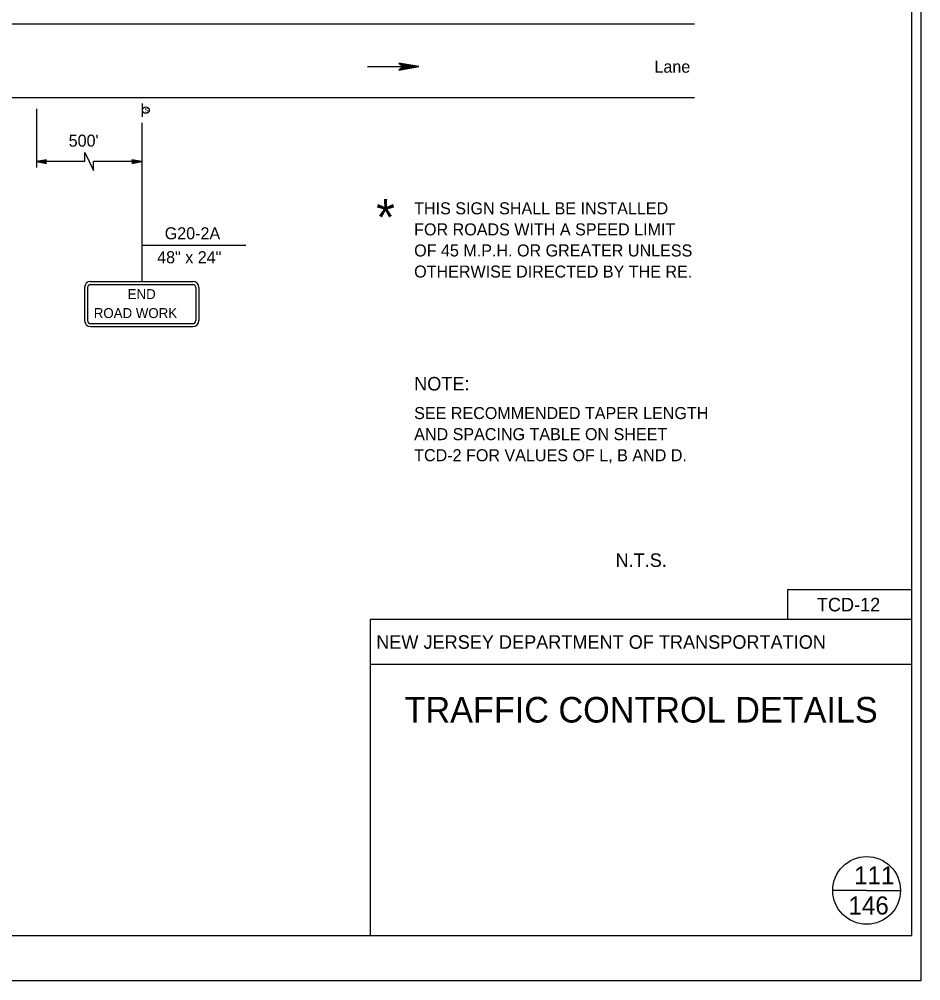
# Model space of a CAD drawing. Extents: x 499945 to 500993, y 499985 to 500645.
# Drawn here: x 500693.4 to 500993, y 499985 to 500304.3 of the extents above; entities that cross this region are included whole.
import ezdxf

# ---------------------------------------------------------------- set-up
doc = ezdxf.new("R2010")
doc.units = 0
for name, color, linetype in [('1', 7, 'Continuous'), ('24', 7, 'Continuous'), ('41', 7, 'Continuous'), ('5', 7, 'Continuous'), ('56', 7, 'Continuous'), ('60', 7, 'Continuous'), ('63', 7, 'Continuous')]:
    doc.layers.add(name, color=color, linetype=linetype)

msp = doc.modelspace()

# ---------------------------------------------------------------- linework, layer by layer
at = {"layer": '1'}
for p, q in [((500990, 500000), (500990, 500630)), ((500542.35, 500302.81), (500917.85, 500302.81)), ((500501.28, 500278.33), (500917.85, 500278.33)), ((500715.15, 500257.03), (500715.15, 500260.03)), ((500715.15, 500260.03), (500716.59, 500257.03)), ((500715.15, 500257.03), (500699.1, 500257.03)), ((500716.59, 500257.03), (500718.03, 500254.04)), ((500734.07, 500257.03), (500718.03, 500257.03)), ((500718.03, 500254.04), (500718.03, 500257.03)), ((500990, 500114.84), (500948.66, 500114.84)), ((500948.66, 500114.84), (500948.66, 500105)), ((500990, 500105), (500810, 500105)), ((500810, 500105), (500810, 500000)), ((500990, 500090), (500810, 500090)), ((500975, 500015), (500963.75, 500015)), ((500975, 500015), (500986.25, 500015)), ((500000, 500000), (500990, 500000)), ((500993, 499985), (499944.83, 499985))]:
    msp.add_line(p, q, dxfattribs=at)
msp.add_circle((500975, 500015), 11.25, dxfattribs=at)
at = {"layer": '24'}
msp.add_line((500809.17, 500288.57), (500821.09, 500288.57), dxfattribs=at)
for points in [[(500826.15, 500288.57), (500819.51, 500289.74), (500821.09, 500288.57), (500819.54, 500287.41), (500826.15, 500288.57), (500825.71, 500288.56), (500819.69, 500289.66), (500821.22, 500288.55), (500819.81, 500287.5), (500825.47, 500288.54), (500825.25, 500288.57), (500820.1, 500289.48), (500821.25, 500288.55), (500820.06, 500287.65), (500825.15, 500288.57), (500824.93, 500288.54), (500820.42, 500289.35), (500821.3, 500288.57), (500820.4, 500287.76), (500824.29, 500288.53), (500823.91, 500288.53), (500820.76, 500289.18), (500821.37, 500288.59), (500820.71, 500287.93), (500823.85, 500288.57), (500823.49, 500288.59), (500821.12, 500288.99), (500821.57, 500288.53), (500821.08, 500288.08), (500823.16, 500288.57), (500822.83, 500288.6), (500821.4, 500288.87), (500821.64, 500288.55), (500821.25, 500288.2), (500822.66, 500288.57), (500821.73, 500288.79), (500821.86, 500288.53), (500821.45, 500288.28), (500822.42, 500288.53), (500821.81, 500288.69), (500822.07, 500288.49), (500821.77, 500288.37), (500822.07, 500288.55), (500821.91, 500288.59)], [(500699.1, 500257.03), (500702.42, 500256.45), (500701.63, 500257.03), (500702.41, 500257.61), (500699.1, 500257.03), (500699.32, 500257.04), (500702.33, 500256.49), (500701.57, 500257.04), (500702.27, 500257.57), (500699.44, 500257.05), (500699.55, 500257.03), (500702.13, 500256.58), (500701.55, 500257.04), (500702.15, 500257.49), (500699.6, 500257.03), (500699.71, 500257.05), (500701.97, 500256.64), (500701.53, 500257.03), (500701.98, 500257.44), (500700.03, 500257.05), (500700.22, 500257.05), (500701.8, 500256.73), (500701.49, 500257.02), (500701.82, 500257.36), (500700.25, 500257.03), (500700.43, 500257.02), (500701.62, 500256.82), (500701.39, 500257.05), (500701.64, 500257.28), (500700.6, 500257.03), (500700.76, 500257.02), (500701.48, 500256.88), (500701.36, 500257.04), (500701.55, 500257.22), (500700.85, 500257.03), (500701.31, 500256.92), (500701.25, 500257.05), (500701.45, 500257.18), (500700.97, 500257.05), (500701.27, 500256.97), (500701.14, 500257.07), (500701.29, 500257.13), (500701.14, 500257.04), (500701.22, 500257.02)], [(500734.07, 500257.03), (500730.75, 500257.62), (500731.54, 500257.03), (500730.77, 500256.46), (500734.07, 500257.03), (500733.85, 500257.03), (500730.84, 500257.58), (500731.61, 500257.03), (500730.9, 500256.5), (500733.73, 500257.02), (500733.62, 500257.03), (500731.05, 500257.49), (500731.62, 500257.03), (500731.03, 500256.58), (500733.57, 500257.03), (500733.46, 500257.02), (500731.21, 500257.42), (500731.65, 500257.03), (500731.2, 500256.63), (500733.14, 500257.02), (500732.95, 500257.02), (500731.38, 500257.34), (500731.68, 500257.04), (500731.35, 500256.71), (500732.92, 500257.03), (500732.74, 500257.04), (500731.56, 500257.25), (500731.78, 500257.02), (500731.54, 500256.79), (500732.58, 500257.03), (500732.41, 500257.05), (500731.7, 500257.19), (500731.82, 500257.03), (500731.62, 500256.85), (500732.33, 500257.03), (500731.86, 500257.14), (500731.93, 500257.02), (500731.72, 500256.89), (500732.21, 500257.02), (500731.9, 500257.09), (500732.03, 500256.99), (500731.89, 500256.93), (500732.03, 500257.03), (500731.95, 500257.04)]]:
    msp.add_lwpolyline(points, dxfattribs=at)
at = {"layer": '41'}
msp.add_line((500969.33, 500109.92), (500969.33, 500109.92), dxfattribs=at)
msp.add_lwpolyline([(499944.83, 500645), (500993, 500645), (500993, 499985), (499944.83, 499985)], close=True, dxfattribs=at)
at = {"layer": '5'}
for p, q in [((500699.1, 500274.53), (500699.1, 500255.04)), ((500734.07, 500269.88), (500734.07, 500217.24)), ((500734.07, 500229.26), (500768.67, 500229.26))]:
    msp.add_line(p, q, dxfattribs=at)
at = {"layer": '56'}
for p, q in [((500734.37, 500271.88), (500734.37, 500276.38)), ((500717.09, 500217.24), (500751.06, 500217.24)), ((500717.09, 500216.24), (500751.06, 500216.24)), ((500715.09, 500215.24), (500715.09, 500204.25)), ((500716.09, 500215.24), (500716.09, 500204.25)), ((500752.06, 500215.24), (500752.06, 500204.25)), ((500753.06, 500215.24), (500753.06, 500204.25)), ((500717.09, 500203.25), (500751.06, 500203.25)), ((500717.09, 500202.25), (500751.06, 500202.25))]:
    msp.add_line(p, q, dxfattribs=at)
msp.add_circle((500735.49, 500274.13), 1.12, dxfattribs=at)
for centre, radius, start, end in [((500717.09, 500215.24), 2, 90, 180), ((500717.09, 500215.24), 0.999, 90, 180), ((500751.06, 500215.24), 2, 0, 90), ((500751.06, 500215.24), 0.999, 0, 90), ((500717.09, 500204.24), 2, 180, 270), ((500717.09, 500204.24), 0.999, 180, 270), ((500751.06, 500204.24), 2, 270, 0), ((500751.06, 500204.24), 0.999, 270, 0)]:
    msp.add_arc(centre, radius, start, end, dxfattribs=at)
at = {"layer": '60'}
for p, q in [((500734.07, 500217.24), (500734.07, 500217.24)), ((500734.07, 500202.25), (500734.07, 500202.25))]:
    msp.add_line(p, q, dxfattribs=at)
msp.add_circle((500735.49, 500274.13), 1.12, dxfattribs=at)

# ---------------------------------------------------------------- texts
at = {"layer": '1'}
for s, height, p in [("500'", 4, (500709.81, 500262)), ('*', 11.99, (500811.99, 500232.59)), ('THIS SIGN SHALL BE INSTALLED', 4, (500824.63, 500239.53)), ('G20-2A', 4, (500741.73, 500231.23)), ('FOR ROADS WITH A SPEED LIMIT', 4, (500824.63, 500232.53)), ('OF 45 M.P.H. OR GREATER UNLESS ', 4, (500824.63, 500225.53)), ('48" x 24"', 4, (500739.21, 500223.29)), ('OTHERWISE DIRECTED BY THE RE.', 4, (500824.63, 500218.53)), ('END', 3.3, (500729.42, 500211.39)), ('ROAD WORK', 3.3, (500718.15, 500205.09)), ('N.T.S.', 4.5, (500891.56, 500122.44)), ('TCD-12', 4.5, (500958.46, 500107.67)), ('NEW JERSEY DEPARTMENT OF TRANSPORTATION', 4.5, (500812.02, 500095.25)), ('TRAFFIC CONTROL DETAILS', 8.5, (500821.44, 500070.75)), ('146', 6, (500968.97, 500007))]:
    msp.add_text(s, height=height, dxfattribs=at).set_placement(p)
at = {"layer": '5'}
for s, height, p in [('Lane', 4, (500904.48, 500286.57)), ('NOTE:', 4.5, (500824.63, 500181.03)), ('SEE RECOMMENDED TAPER LENGTH', 4, (500824.63, 500171.53)), ('AND SPACING TABLE ON SHEET', 4, (500824.63, 500164.53)), ('TCD-2 FOR VALUES OF L, B AND D.', 4, (500824.63, 500157.53))]:
    msp.add_text(s, height=height, dxfattribs=at).set_placement(p)
at = {"layer": '56'}
msp.add_text('S', height=1.5, dxfattribs=at).set_placement((500735.03, 500273.38))
at = {"layer": '63'}
msp.add_text('111', height=6, dxfattribs=at).set_placement((500970.85, 500017))

doc.saveas('drawing.dxf')
